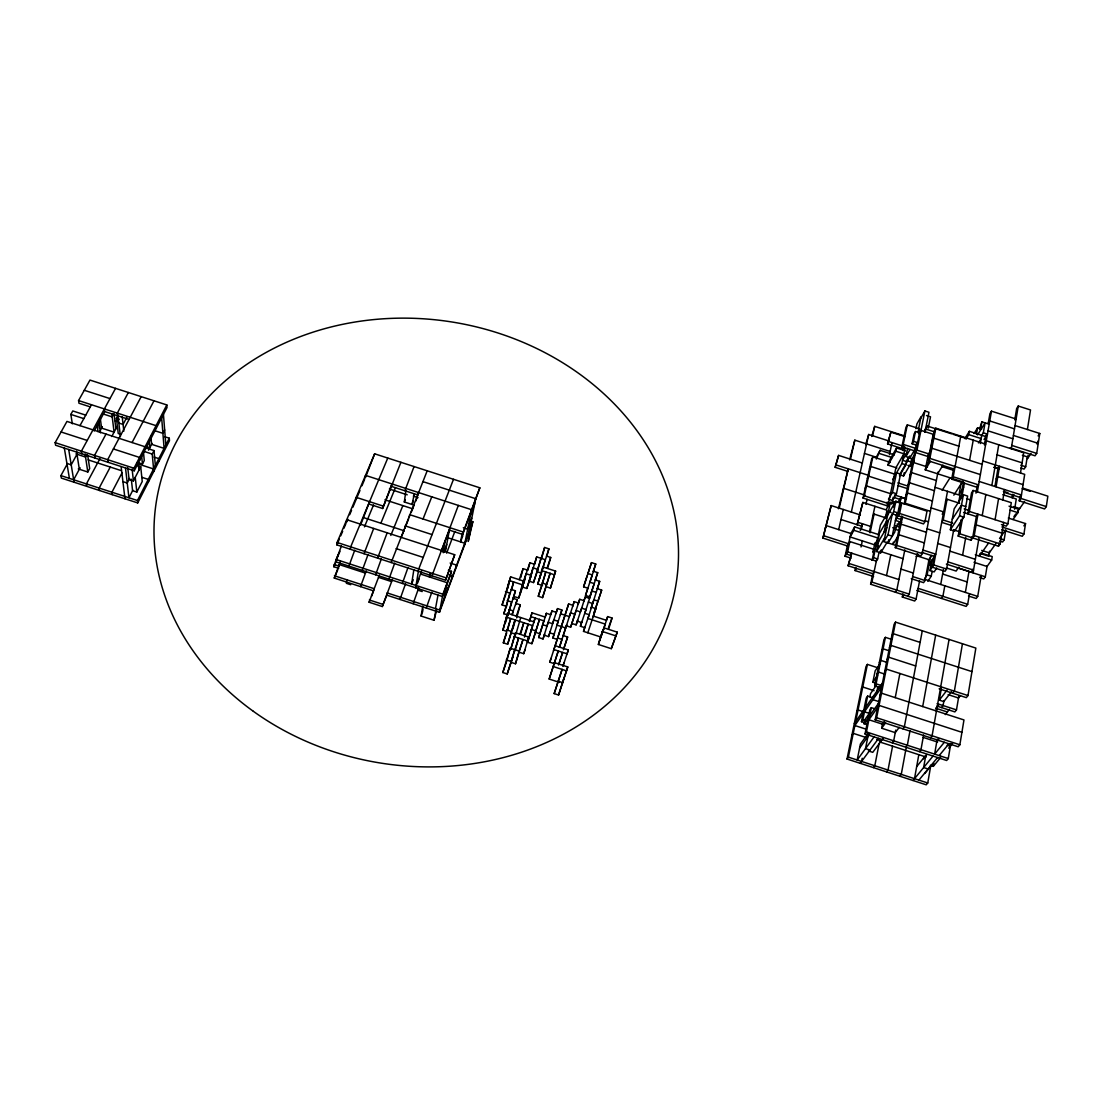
<?xml version="1.0" encoding="UTF-8"?>
<svg xmlns="http://www.w3.org/2000/svg" width="1103" height="1103" viewBox="0 0 1103 1103"><rect width="100%" height="100%" fill="white"/><g stroke="black" fill="none" stroke-linecap="round" stroke-linejoin="round"><path stroke-width="1.5" d="M338.676 568.307L333.851 566.735L337.973 555.112M334.443 575.766L373.945 588.616L373.669 590.891L334.264 578.055L340.482 561.372M448.342 570.32L451.472 571.326L451.017 573.657L442.468 596.516L335.56 561.744L341.447 545.847M347.776 519.196L346.521 522.174L346.728 519.692L454.698 554.726L445.571 580.206L336.898 544.896L337.091 542.455L374.648 453.816L479.833 487.802L462.75 534.459L449.376 530.129L441.283 551.335M338.952 566.859L339.145 564.557L365.355 573.077M346.728 579.916L346.425 583.322L350.713 584.728M348.906 566.087L354.752 550.176M350.451 549.308L350.685 546.867L387.773 458.048M360.529 586.603L366.251 570.885M362.253 570.43L368.057 554.506M364.031 553.72L373.683 528.434M360.584 525.042L369.56 501.672M374.648 453.816L365.258 477.93L365.507 475.379L471.601 509.71L464.363 545.571M387.098 594.462L382.314 606.54L369.105 602.238L379.349 575.146M369.298 504.168L382.631 508.497L400.913 462.295M375.599 574.773L381.376 558.821M377.598 558.132L387.167 532.818M382.631 508.497L391.992 483.955M382.314 606.54L392.461 579.406M388.959 579.116L394.695 563.15M391.179 562.544L427.192 470.788M404.898 490.752L414.052 466.541M414.094 505.16L404.318 501.989L405.918 490.421M409.31 517.142L409.668 514.66L463.232 532.018L462.75 534.459M414.328 493.675L412.274 503.533L413.239 501.107M1019.93 496.364L1019.227 500.817L1044.596 508.938L1046.32 506.594L1047.85 496.171L1022.522 488.064M399.962 599.439L405.573 583.666M402.333 583.459L408.027 567.48M418.506 492.531L418.134 495.04L391.675 486.478M1037.247 444.454L1037.758 441.172M1001.869 529.73L1022.274 536.279L1023.929 534.017L1025.542 523.58L1008.307 518.052M1010.169 447.846L1035.041 455.801L1036.71 453.388L1039.771 433.465L1015.05 425.579M413.832 569.893L411.612 584.038L413.267 579.751M1013.037 519.513L1017.917 512.647L1018.469 509.186L1009.024 506.153M1020.813 468.058L1024.08 469.092L1025.693 466.748L1027.251 456.849L1022.371 455.291M1019.227 500.817L1020.895 498.446L1024.687 474.359L982.759 460.944M1028.01 455.401L1027.5 458.655L1031.043 453.498M1014.636 509.228L1016.277 498.983L1002.806 494.682M1020.482 473.022L1023.708 452.754L986.289 440.786L984.731 443.241M1027.403 429.522L1030.519 409.958L1018.248 406.042L1016.649 408.524L1014.774 419.898M1001.441 524.601L1006.253 526.145L1007.908 523.815L1011.299 502.692L973.108 490.463L971.55 492.848L967.827 513.819L969.399 511.461L973.108 490.463M1012.127 497.66L1012.678 494.268M413.129 603.727L418.699 587.94M415.693 587.816L418.74 568.983L453.498 479.295M972.653 537.906L976.362 516.549L977.947 514.205L974.239 535.589L971.054 540.222L958.176 536.086L959.734 533.769L998.491 546.206L1000.145 543.903L1003.633 522.436M999.608 541.049L1002.613 542.014L1004.157 539.85L1005.771 529.867M418.354 587.086L417.844 590.146L422.228 591.566M1002.82 499.976L1004.53 489.567M1011.23 448.756L1018.248 406.042M998.491 546.206L998.987 543.131M995.071 519.692L998.573 498.611M939.122 688.823L966.325 697.634L967.993 695.552L975.852 648.081L895.553 622.133L894.078 624.339L875.175 719.804L958.176 746.772L959.858 744.773L963.967 719.942L881.504 693.194L880.029 695.29M974.018 562.296L987.033 566.473L991.666 560.048L992.231 556.601L980.788 552.92M968.489 596.006L976.196 598.488L977.713 596.392L981.229 575.49L979.698 577.614M980.719 577.944L983.779 578.923L985.31 576.814L987.157 565.729M989.57 551.169L988.729 556.229L981.146 553.789M874.5 708.705L871.315 707.671L869.895 709.712L865.028 733.95L946.65 760.491L948.277 758.561L950.814 743.505M937.026 706.113L954.867 711.904L956.48 709.891L958.769 696.351M994.961 486.299L997.912 468.72L999.525 466.307L996.078 486.85M916.745 590.45L966.159 606.388L967.676 604.306L969.496 593.745M973.067 572.871L978.995 538.03M962.45 643.752L954.357 691.14L952.73 693.222M979.767 553.803L979.381 556.091L988.66 542.924M991.845 485.499L998.753 444.771M436.678 609.904L434.031 620.258L421.07 616.039L422.78 606.098M422.49 612.289L423.056 608.966M965.373 592.408L968.985 571.547M946.36 564.102L971.922 572.333L972.46 569.245M982.235 515.57L985.834 494.53M429.936 573.781L429.398 576.938L430.487 574.098M878.567 668.018L867.399 664.406L866.048 666.419L847.021 759.016L926.217 784.812L927.747 782.992L930.822 765.372M971.054 540.222L971.633 536.94M937.233 739.093L934.627 754.121L944.333 742.278M943.961 700.474L943.079 705.548L941.493 707.561M930.312 765.399L933.303 766.364L933.827 763.331M426.282 608.015L431.824 592.214M431.962 575.794L458.324 505.422M949.063 639.423L932.09 735.756L930.491 737.769M951.475 691.691L943.768 701.577L939.301 700.129L941.383 688.286M975.962 493.179L977.355 485.196M984.441 444.909L986.179 434.94M977.355 491.814L991.473 411.171L1016.125 419.03M980.291 443.585L981.753 435.271M981.463 435.74L983.311 432.817L985.062 422.932L977.534 434.885M962.588 555.223L965.773 537.23M914.497 778.677L918.813 754.686M958.176 536.086L961.127 519.706M976.445 434.32L977.616 427.799L981.67 429.095M923.611 735.012L920.977 749.682L919.419 751.639M959.734 533.769L962.671 517.362M963.857 517.155L967.634 496.06L963.374 494.695L954.178 508.828L950.345 529.757L954.578 531.122L963.857 517.155L959.569 515.79L950.345 529.757M979.505 429.095L981.877 421.842L989.446 424.255M980.443 429.922L981.877 421.842M922.701 706.554L935.675 635.094M960.286 499.452L963.457 481.942M944.816 585.79L942.9 596.309L941.438 598.419M961.83 497.081L964.422 482.728M959.569 515.79L963.374 494.695M969.578 460.309L973.232 440.138M443.034 552.548L445.074 541.394M940.707 584.466L943.423 569.589M966.049 438.98L968.751 434.623L969.358 431.314L985.889 436.595M960.947 484.093L959.1 494.241L963.664 487.168M934.406 555.622L932.242 567.176L945.05 571.299L946.567 569.065L953.737 529.647M958.535 503.258L959.982 495.316L935.041 487.319M445.405 551.597L449.831 527.675M906.308 747.034L901.261 774.375L899.8 776.209M910.044 730.6L907.342 745.242L905.811 747.214M435.478 608.649L438.001 595.068M434.031 620.258L435.878 610.373M922.287 630.764L904.363 726.753L902.819 728.78M951.172 525.386L941.7 522.339L943.203 520.037L947.077 499.245L959.638 503.271M951.682 479.171L953.199 476.772L978.568 484.893L976.996 487.278L951.682 479.171L953.599 468.899L955.115 466.486M953.199 476.772L960.754 436.154M936.778 567.976L934.131 571.919L929.981 570.582L931.952 560.117M927.802 581.336L931.235 576.221L932.145 571.423M929.981 570.582L933.731 564.929L947.505 491.318M469.671 520.699L472.856 521.733L439.876 610.083L387.112 592.904L386.808 595.165L439.463 612.303L442.896 594.214L451.472 571.326M445.571 580.206L454.698 554.726M892.575 746.152L888.025 770.059L886.591 771.907M895.733 730.103L893.706 740.816L892.203 742.788M911.271 578.675L923.597 582.66L925.031 580.523L928.974 559.704L916.703 555.76M924.562 578.73L927.113 574.897L930.767 555.581M902.957 593.786L902.323 597.013L914.718 601.011L916.124 598.915L919.585 580.84M444.137 598.695L447.198 582.729L420.491 574.043M901.744 515.983L895.291 547.667L920.812 555.871L922.287 553.609L937.964 472.125M895.236 697.647L899.883 673.492M447.901 589.678L448.342 587.416M899.303 727.263L895.25 732.64L881.669 728.228L882.455 724.161L884.441 721.459M879.146 743.477L874.803 765.758L873.397 767.605M907.838 596.24L909.244 594.131L917.062 553.913M924.976 521.609L927.003 511.144L901.758 503.037L900.365 505.381L898.228 515.79L923.514 523.925L924.976 521.609L899.634 513.474L898.228 515.79M452.065 578.496L452.52 576.235L449.266 575.173M953.599 468.899L928.409 460.847L929.87 458.407L935.813 428.185L985.71 444.123M462.088 534.017L460.544 541.863L462.86 535.686M456.201 567.425L456.656 565.15L450.162 563.04M962.45 481.749L925.252 469.837L928.547 453.195M875.175 719.804L876.651 717.75L895.553 622.133M925.059 431.7L928.96 412.26L924.907 410.964L916.965 450.134L915.573 452.533L927.885 456.49L929.319 454.091L933.221 434.306L920.977 430.391L919.295 433.286M928.409 460.847L934.365 430.653L935.813 428.185M924.783 432.169L927.127 426.006L951.655 433.837M865.028 733.95L866.448 731.951L871.315 707.671M873.714 695.69L872.928 699.674L878.898 701.618M880.952 687.927L874.665 685.887L876.099 683.819L885.406 637.355L891.596 639.368M861.581 761.442L862.215 758.271M928.257 428.129L930.518 416.824L926.479 415.541M904.832 549.859L896.794 590.119L895.429 592.228M868.461 733.867L865.51 748.606L869.977 750.068M876.913 691.512L877.891 686.535M867.192 724.768L864.035 723.733L864.835 719.735L869.081 713.71M869.909 696.875L870.57 693.594L876.113 685.583M875.727 683.129L872.873 682.206L875.148 670.9L879.767 664.116M874.665 685.887L883.986 639.492L885.406 637.355M468.858 532.446L475.738 498.708L422.863 481.611M914.787 454.643L912.291 458.903L908.265 457.621L907.59 460.875L899.552 474.731L903.536 476L911.63 462.171L912.622 457.29M918.441 429.563L921.06 416.672L916.938 423.897L915.959 428.709M904.157 504.126L916.51 443.434M918.509 433.631L919.502 428.736L907.342 424.848L905.977 427.275L901.896 446.798L914.125 450.713M895.291 547.667L896.698 545.378L902.544 516.659M919.571 432.817L905.26 503.271L930.422 511.337M865.883 723.127L861.457 721.693L866.241 698.102L867.634 696.09L873.493 697.992M861.457 721.693L862.849 719.721L867.634 696.09M471.05 527.634L468.224 541.449L472.856 521.733M896.753 514.053L892.203 536.182L887.984 534.817L883.861 541.628L896.973 545.764M899.042 502.899L899.703 499.714M901.73 522.436L895.443 520.423L896.836 518.107L901.082 497.384L905.784 498.887M917.007 445.309L912.098 443.737L914.111 433.934L915.504 431.521L920.385 433.079M847.021 759.016L848.372 757.141L867.399 664.406M895.746 527.317L894.767 532.101L888.067 542.979L888.728 539.767M912.098 443.737L913.491 441.338L915.504 431.521M886.522 575.559L890.783 554.726M893.347 542.166L892.892 544.441L898.876 534.721L924.342 542.91M899.634 513.474L901.758 503.037M887.984 534.817L892.327 513.86L896.505 515.211M893.692 507.035L894.395 503.671L890.355 502.375L886.398 509.103M896.463 493.73L900.544 474.069L896.546 472.787L892.437 492.434L888.48 499.19L892.492 500.472L896.463 493.73L892.437 492.434M885.516 525.304L893.706 511.544L895.857 501.189L900.034 502.527M901.896 446.798L903.26 444.412L915.518 448.328L909.989 457.828L905.935 456.532L907.617 448.397M903.536 476L904.198 472.773M899.496 475.862L905.908 464.846L906.914 459.965M884.068 532.197L890.355 502.375M903.26 444.412L907.342 424.848M878.719 541.146L876.54 551.514L880.677 552.837L881.283 549.873M883.861 541.628L888.218 520.754M886.991 502.223L891.803 503.768L893.168 497.205L900.668 499.59M902.902 450.507L903.564 447.335M892.603 479.612L901.882 463.55L905.246 447.377M854.646 526.889L853.901 530.295L850.123 536.94L874.555 544.799L878.484 538.209L879.201 534.776L854.646 526.889L850.882 533.535L846.318 554.051L851.24 555.636M916.124 598.915L870.612 584.232L872.818 573.725L874.141 571.561M890.286 462.419L872.887 456.849L871.632 459.138L863.056 498.06L887.102 505.794L887.791 502.499M870.612 584.232L871.921 582.094L876.816 558.78M885.254 518.575L887.019 510.193L862.849 502.43L857.169 524.711L862.849 502.43M887.102 505.794L888.411 503.547L895.939 467.658L903.909 453.802M876.072 561.551L877.643 558.959L878.981 552.603M872.928 552.479L874.941 542.979M872.211 559.8L874.403 549.459L849.861 541.559L847.352 545.944L822.935 538.071L831.179 505.574L860.395 514.977M896.932 467.975L888.025 465.121L895.884 451.237L896.56 447.997L905.577 450.893M871.963 560.227L873.535 557.635L877.891 536.996M889.459 454.67L891.817 443.571M888.025 465.121L888.701 461.909L896.56 447.997M903.247 448.907L887.57 443.889L890.879 432.155L904.956 436.664M869.426 531.894L874.927 506.305M887.57 443.889L890.879 432.155M870.06 532.804L874.072 514.081L886.233 517.996M876.347 459.027L880.097 450.3L894.368 454.863M873.562 576.524L855.073 570.568L855.721 567.59M861.016 546.95L862.381 540.622M860.271 530.364L862.491 523.801L861.222 529.592M865.965 504.347L867.055 499.356M848.124 565.756L851.681 553.196L848.124 565.756L873.342 573.891M863.056 498.06L864.311 495.812L872.887 456.849M851.199 558.201L845.063 556.229L847.876 543.614M871.715 436.485L874.693 426.378L904.295 435.837M872.611 435.74L874.693 426.378M845.063 556.229L847.573 551.872L849.861 541.559M865.703 444.661L868.695 434.485L889.032 440.993M851.323 512.054L868.695 434.485M838.68 529.619L843.271 509.462M838.404 508.759L848.248 468.844L839.231 508.166M849.6 459.91L854.825 440.152L890.135 451.458M850.454 459.206L854.825 440.152M822.935 538.071L831.179 505.574M847.821 471.381L835.164 467.314L838.597 455.401L862.312 463.012M835.164 467.314L838.597 455.401M505.45 591.691L509.779 593.097L506.374 606.319L502.099 604.927L510.634 576.883L523.58 581.074L520.009 594.379M506.387 592.228L509.352 580.564L522.298 584.769L518.755 598.047L513.957 596.489M507.67 588.561L510.634 576.883M508.097 615.116L503.795 613.723L513.667 581.97L511.516 590.284M506.139 631.137L502.913 630.075L507.601 613.282L533.838 621.816M507.601 613.282L502.913 630.075M505.505 622.575L515.418 590.781L511.075 589.374M508.524 613.475L511.53 601.99L507.173 600.57M513.24 599.053L515.418 590.781M507.656 644.235L515.046 619.914L507.656 644.235L503.313 642.828L510.675 618.493L507.656 629.854M520.726 577.614L523.084 568.665L527.386 570.058M512.412 614.192L513.281 610.924L508.924 609.504M515.859 604.582L517.169 599.646L512.826 598.24M523.773 583.459L525.373 577.503M527.882 570.237L529.895 562.764L534.183 564.157M512.826 629.124L515.032 621.003M516.673 617.914L520.23 604.816L515.873 603.396M513.088 656.616L507.201 673.947L502.816 672.527L510.248 648.219L519.086 651.101L515.501 663.785L511.13 662.365L514.674 649.653M507.201 659.346L510.248 648.219M530.419 575.118L526.117 573.725L522.532 587.086L526.765 588.464L536.678 556.905L545.213 559.676L541.408 573.133L537.189 571.754L540.939 558.283M515.515 632.791L510.689 649.446L515.515 632.791L528.709 637.079L523.718 653.693L518.837 652.107M530.502 577.586L531.729 573.119M534.61 564.391L536.678 556.905M507.201 673.947L518.603 638.058L515.032 650.867M537.216 569.189L532.928 567.797L529.261 581.198L533.494 582.577L544.634 547.474L548.894 548.853L546.757 556.381M541.683 558.021L544.634 547.474M520.63 634.087L523.801 622.768L519.913 634.225M542.497 585.5L537.726 583.956L548.894 548.853M538.953 580.33L542.759 566.942L555.609 571.106L550.438 588.078L545.668 586.534M524.49 637.107L528.172 624.188L524.311 635.659M529.343 621.472L532.018 612.827L545.103 617.073M529.688 620.961L532.018 612.827M542.538 597.633L550.094 573.367L542.538 597.633L538.278 596.254L545.806 571.974L542.814 582.356M547.695 567.907L550.714 557.442L546.44 556.05M531.88 643.697L539.477 619.445L531.88 643.697L527.551 642.291L535.107 618.025L533.7 622.878M528.82 638.513L532.556 625.608L506.291 617.073M550.438 588.078L555.609 571.106M544.62 634.128L543.021 638.954L538.705 637.548L546.357 613.296L550.714 614.716M545.378 616.549L546.357 613.296M602.486 631.095L598.364 644.469L611.283 648.674L617.28 632.171L604.196 627.924L599.522 640.719M611.283 648.674L617.28 632.171M543.021 638.954L548.205 622.285L552.575 623.705L557.539 608.608L561.882 610.014L560.338 614.895M550.962 614.206L551.955 610.952L556.298 612.358M608.553 629.344L612.027 618.025L607.684 616.605L606.512 619.831M598.364 644.469L607.684 616.605M544.275 635.19L548.577 636.596L553.83 619.914L558.187 621.334L552.893 637.989L557.194 639.395L553.513 650.742M556.022 613.489L557.539 608.608M594.117 612.648L601.673 590.091L597.371 588.699M591.511 607.229L595.841 608.635L587.802 632.777M594.131 612.772L601.673 590.091M595.399 579.957L599.687 581.35L587.968 618.493L605.368 624.146L600.68 636.969L583.515 631.385L585.017 626.601M554.175 693.594L562.103 669.424L554.175 693.594L558.573 695.028L563.523 679.434M584.687 627.648L580.399 626.256L581.915 621.499M558.573 695.028L567.783 666.957L554.492 662.627M593.428 571.271L597.716 572.664L584.811 613.323L589.154 614.729L583.515 631.385M563.261 665.164L564.074 662.613M589.553 598.391L585.224 596.985L580.468 611.903L576.124 610.497L571.837 623.471L576.124 624.863L577.641 620.107M587.83 588.189L583.611 586.81L591.484 562.64L595.744 564.019L589.94 582.232L594.227 583.625L589.747 596.82L585.514 595.441L587.996 587.678M555.112 645.682L568.321 649.97L567.08 653.845L553.858 649.543M554.699 663.785L549.804 662.2L568.652 603.934L572.995 605.34M566.349 625.801L570.637 627.207L572.181 622.423M583.611 586.81L587.072 576.014M558.931 664.075L562.668 652.411L558.504 665.026M563.909 648.536L567.618 637.01L563.233 635.59M570.637 627.207L579.723 599.301L584.038 600.694M591.484 562.64L587.996 573.532L592.27 574.911L585.514 595.441M549.17 679.034L558.256 650.977L549.17 679.034L559.373 682.371M559.511 647.116L566.694 624.753M578.524 603.024L574.194 601.618L569.355 616.605L560.655 613.778M549.804 662.2L551.045 658.367M568.652 603.934L557.608 637.989L561.992 639.423L559.4 647.378M563.081 635.99L570.568 612.841L574.925 614.247M572.609 606.512L574.194 601.618M561.882 610.014L556.946 625.125L565.687 627.965M552.893 637.989L554.464 633.177M548.577 636.596L550.163 631.771M551.955 610.952L546.95 626.077L542.579 624.656M578.096 604.196L579.723 599.301M563.399 649.764L567.618 637.01M538.705 637.548L540.305 632.722M593.262 571.437L595.744 564.019M528.709 637.079L527.413 640.926L514.205 636.638M523.718 653.693L525 649.888M527.551 642.291L528.627 639.064M583.763 601.342L585.224 596.985M576.124 624.863L581.667 608.167L585.996 609.573L580.399 626.256M562.847 666.446L568.321 649.97M519.086 651.101L523.015 639.492L515.501 663.785M547.033 568.321L550.714 557.442M538.278 596.254L541.959 585.321M537.726 583.956L541.049 574.167M595.206 580.04L597.716 572.664M589.416 598.281L591.897 590.987L596.199 592.38M520.713 617.542L515.859 634.294L511.006 632.708M502.816 672.527L506.773 660.931M533.494 582.577L538.223 568.693M562.296 683.322L567.783 666.957M516.342 616.122L520.23 604.816M526.765 588.464L530.846 576.566M511.971 614.702L517.169 599.646M522.298 584.769L529.895 562.764M503.313 642.828L506.663 633.108M518.755 598.047L523.236 585.017M597.164 588.685L599.687 581.35M590.863 608.484L593.869 599.784L598.184 601.19M519.265 579.682L523.084 568.665M503.795 613.723L506.567 605.795M502.099 604.927L505.96 593.897M593.014 616.742L595.841 608.635M601.838 633.219L603.01 630.006M608.456 627.676L612.027 618.025M439.463 612.303L472.374 524.077M463.232 532.018L479.833 487.802M470.609 514.632L474.731 503.657M471.753 518.245L467.686 529.137L463.329 527.73M421.07 616.039L422.008 613.53M446.632 553.127L454.863 531.412M443.654 552.589L446.701 544.565M444.44 551.748L446.26 546.936M416.079 585.5L421.594 571.202M417.348 583.528L419.209 578.703M423.042 519.003L431.769 496.833M401.451 536.816L404.277 529.743M408.661 518.741L404.829 528.337L405.187 525.883L432.073 534.597M411.198 512.399L414.342 504.512M415.61 501.355L417.499 496.612M369.105 602.238L370.318 599.232M371.532 596.213L373.352 591.691M390.82 535.438L402.857 505.601M404.318 501.989L405.284 499.59M380.866 523.222L395.481 487.54M389.911 489.194L391.372 485.623M364.431 526.876L373.545 504.94M334.264 578.055L337.78 569.658M335.56 561.744L339.986 551.252M333.851 566.735L337.132 558.945M336.898 544.896L339.462 538.843M340.744 535.81L342.675 531.26M343.957 528.24L345.984 523.429M349.665 514.743L351.554 510.275M352.822 507.297L359.95 490.463M361.936 485.761L364.583 479.488M67.435 463.687L60.913 475.614L61.341 478.082L137.723 502.927L137.461 500.528L169.297 438.208L164.623 436.691M137.723 502.927L169.476 440.69L169.297 438.208M131.312 479.198L132.581 490.683L136.827 492.062L142.232 481.515L140.729 466.707L137.875 465.769M132.843 490.187L128.941 497.756L125.508 467.934M153.8 471.422L152.228 454.064L154.02 450.589L144.452 447.487M164.664 429.908L162.899 433.327L154.971 430.763M148.547 450.189L152.076 443.365M127.755 467.713L129.092 479.474L133.408 480.88L140.729 466.707M137.585 462.515L142.439 464.087L144.272 460.544L143.528 452.892M145.362 449.348L145.113 446.77L66.952 421.415L55.15 442.634L55.605 445.24L134.249 470.788L133.973 468.224L166.815 404.939L89.963 380.08L78.561 400.568L78.961 403.229L90.225 406.869M129.616 478.468L127.245 483.045L122.929 481.639M134.249 470.788L167.008 407.558L166.815 404.939M122.13 472.677L111.927 492.214L112.244 494.64M132.07 442.537L153.993 400.789M110.259 467.052L99.16 488.064L99.504 490.49M126.955 417.127L123.067 424.421L118.834 423.056M141.184 396.639L107.68 459.689L108.011 462.254M99.987 458.517L86.406 483.914L86.779 486.354M111.734 436.54L117.152 426.406M121.027 434.403L118.242 433.507L116.435 418.271L118.007 415.376M78.272 468.913L87.799 472.015L89.674 468.527L87.702 455.194M113.444 414.645L112.216 416.906L102.731 413.832M106.012 434.086L94.541 455.415L94.899 458.007M128.362 392.503L117.29 413.115L117.594 415.734M842.568 490.614L843.781 488.353L864.78 495.095M86.82 454.698L85.551 457.042L75.9 453.898M73.653 479.764L80.119 467.81M99.766 431.48L102.345 426.709M825.306 527.91L826.505 525.69L851.695 533.797M94.169 430.983L104.702 411.571L104.371 408.923M76.976 454.243L71.212 464.832L66.897 463.439M115.567 388.353L81.401 451.155L81.801 453.747M79.968 425.634L91.466 404.746M869.509 468.761L870.777 466.472L894.588 474.111M876.278 457.207L880.097 450.3M867.372 478.454L868.64 476.179L892.548 483.845M72.329 423.828L70.854 414.425L72.784 410.95L85.744 415.142M865.221 488.215L866.475 485.954L890.493 493.661M902.723 449.817L904.295 447.06M920.743 418.271L924.907 410.964M918.11 431.149L919.502 428.736M906.611 453.25L902.557 460.296L906.583 461.578L909.837 455.953M905.935 456.532L910.044 449.417M872.776 516.314L874.072 514.081M924.59 430.363L927.127 426.006M916.179 445.047L917.572 442.634M912.14 464.901L913.532 462.515L927.458 466.983M891.803 503.768L893.113 501.534L896.325 502.568M910.099 474.952L911.492 472.58L936.35 480.55M887.667 515.018L895.857 501.189M855.073 570.568L856.355 568.417M932.393 440.635L933.855 438.181L958.893 446.177M908.031 485.086L909.437 482.728L934.393 490.725M886.233 521.857L878.25 535.286L880.401 525.111L888.384 511.613L891.127 512.495M898.049 502.485L901.082 497.384M930.408 450.7L931.87 448.245L982.166 464.335M905.949 495.302L907.355 492.958L932.407 500.996M886.771 527.675L876.085 545.558L878.815 546.426M873.093 551.638L874.403 549.459M896.256 515.639L897.897 512.895L893.706 511.544M925.913 466.486L929.388 460.709M925.252 469.837L930.463 461.178M876.54 551.514L884.592 538.126M880.677 552.837L887.157 542.152M899.634 521.774L895.471 528.627L892.699 527.73M899.607 526.462L901.013 524.146L926.382 532.308M937.647 473.807L942.955 465.176M964.849 438.58L969.358 431.314M974.018 433.562L977.616 427.799M991.473 411.171L989.929 413.639L988.205 423.428L989.763 420.96L1014.498 428.86M942.141 490.339L950.041 477.778M978.416 442.923L981.174 438.594L968.751 434.623M984.055 439.49L987.461 434.141L983.311 432.817M945.588 501.575L947.077 499.245M953.833 495.178L962.767 481.253M942.169 514.232L943.658 511.916L931.084 507.876M916.152 556.601L917.848 553.982M952.275 519.251L961.485 505.202L965.745 506.567M902.323 597.013L903.702 594.903M928.409 560.558L931.856 555.319M935.165 555.264L929.084 564.446L931.828 565.329M996.202 478.936L997.801 476.537L1023.074 484.631M881.683 650.949L883.117 648.826L889.335 650.839M891.789 635.907L893.265 633.715L920.123 642.401M861.415 688.975L862.753 687.004L874.031 690.657M879.367 662.489L880.801 660.394L887.033 662.407M889.487 647.571L890.962 645.393L971.95 671.603M974.514 527.193L976.1 524.849L1001.896 533.121M1038.116 435.906L1039.771 433.465M877.037 674.14L878.457 672.058L884.73 674.085M887.157 659.346L888.632 657.181L915.724 665.964M872.873 682.206L877.492 675.463M856.7 711.931L858.051 709.974L864.545 712.083M884.799 671.217L886.274 669.08L967.993 695.552M958.81 567.19L956.136 571.064L946.333 567.907M854.315 723.554L863.856 709.849M865.248 707.85L882.428 683.198M1012.154 497.618L1014.098 494.833M874.734 695.814L876.582 693.167M863.056 713.779L854.853 725.526L866.282 729.235M881.628 687.224L864.449 711.793L870.35 713.71M851.902 735.274L853.253 733.357L866.351 737.617M864.035 723.733L868.282 717.736M869.702 715.723L878.429 703.411M971.922 572.333L973.508 570.099L947.877 561.854M867.468 721.776L879.091 705.41L961.913 732.309M1013.905 516.631L1015.822 513.929M1017.738 511.227L1024.59 501.603M995.802 543.696L989.294 552.837L981.711 550.397M1005.274 530.405L999.552 538.443L1004.157 539.85M867.799 733.826L860.395 744.084L857.183 760.008L874.086 736.887M859.595 748.055L869.826 733.909M1023.874 525.855L1025.542 523.58M881.669 728.228L885.626 722.823M860.202 763.317L878.608 738.362M883.213 738.265L872.749 752.343L868.364 750.909M939.301 700.129L946.967 690.23M935.606 708.981L938.722 704.982M945.312 714.592L949.476 709.339M960.465 695.524L958.493 697.992L948.111 694.628M916.662 766.626L925.789 755.362L923.638 767.536L928.119 768.984M936.764 741.809L938.915 739.148M923.501 758.823L926.561 755.045M913.008 780.51L933.028 756.065M918.909 780.124L937.564 757.54M939.177 755.596L948.938 743.767M924.755 773.506L931.952 764.793M933.303 766.364L940.694 757.458M948.732 748.179L952.551 743.587M1013.423 435.451L1038.254 443.378M988.04 430.832L1012.871 438.773M1011.782 445.419L1036.71 453.388M953.295 434.361L966.393 438.553M926.465 429.274L934.655 431.893M997.057 454.836L1022.109 462.846M1020.785 465.176L1025.693 466.748M913.491 441.338L918.399 442.896M994.382 467.203L999.511 468.844M993.734 467.382L998.449 468.885M916.965 450.134L929.319 454.091M888.853 441.586L904.557 446.605M929.87 458.407L980.374 474.58M1022.233 488.753L1030.05 491.262M895.884 451.237L904.901 454.119M942.031 466.666L952.964 470.154M979.174 481.446L1021.447 494.985L1019.779 497.343L1003.951 492.283M911.037 460.199L914.208 461.219M1003.372 491.29L1008.018 492.779M907.59 460.875L911.63 462.171M1020.895 498.446L1046.32 506.594M879.394 453.498L892.106 457.566M901.882 463.55L905.908 464.846M907.838 465.328L912.305 466.762M864.462 453.43L877.064 457.469M1013.492 506.553L1019.668 508.524M1010.045 510.124L1017.917 512.647M966.6 498.611L971.371 500.142M897.856 482.866L908.348 486.23M836.35 465.025L869.081 475.531M898.035 485.61L908.5 488.96M964.187 508.924L968.985 510.468M969.399 511.461L1007.908 523.815M963.553 512.454L977.423 516.893M1001.91 526.944L1023.929 534.017M894.492 494.944L906.501 498.804M943.203 520.037L952.689 523.084M864.311 495.812L888.411 503.547M974.239 535.589L1000.145 543.903M925.252 520.768L928.409 521.774M953.695 529.895L960.024 531.936M896.836 518.107L901.565 519.637M927.058 528.778L939.742 532.859M897.056 524.118L900.296 525.166M895.553 525.731L900.2 527.22M975.3 554.781L991.666 560.048M894.85 529.164L899.496 530.653M937.757 543.462L950.483 547.557M949.835 551.114L975.355 559.318M858.437 522.491L870.612 526.407M840.982 519.499L862.036 526.269M922.977 550.039L935.744 554.147L934.255 556.408L921.501 552.3M853.901 530.295L878.484 538.209M896.698 545.378L922.287 553.609M956.742 567.618L985.31 576.814M933.731 564.929L946.567 569.065M880.029 551.279L903.067 558.683M824.134 535.865L848.607 543.751M942.61 574.029L967.193 581.943M873.535 557.635L877.643 558.959M927.113 574.897L931.235 576.221M847.573 551.872L876.32 561.137M900.999 569.079L913.339 573.05M924.783 579.337L977.713 596.392M912.664 576.538L925.031 580.523M849.393 563.592L898.904 579.558M918.151 588.34L967.676 604.306M871.921 582.094L909.244 594.131M413.349 496.102L418.009 497.618M84.283 390.283L109.997 398.597M389.373 489.015L407.228 494.806M78.561 400.568L156.061 425.661L156.281 428.267M384.933 499.797L412.646 508.773M104.702 411.571L128.872 419.388M116.435 418.271L119.248 419.181M356.2 497.343L382.92 506.001M114.809 420.56L117.924 421.567M70.854 414.425L83.828 418.63M447.142 537.519L464.832 543.255M541.518 570.582L554.395 574.76M145.651 446.37L149.829 447.721L149.208 441.021M363.342 517.541L404.263 530.805M876.099 683.819L882.4 685.873M937.109 703.617L956.48 709.891M144.245 451.472L152.228 454.064M935.689 708.209L947.367 712M154.144 457.097L158.86 458.627L159.066 461.082M542.083 582.991L546.399 584.383M588.368 602.1L592.697 603.506M61.079 431.976L87.22 440.455M113.388 448.949L139.571 457.455L139.833 460.02M136.758 463.508L153.579 468.968M396.101 548.605L423.221 557.415M593.497 616.136L606.526 620.369M55.15 442.634L133.973 468.224M88.13 459.868L121.344 470.65M141.915 477.337L148.257 479.391L148.491 481.832M337.091 542.455L446.012 577.834M876.651 717.75L959.858 744.773M577.31 621.154L581.584 622.547M603.038 631.716L616.122 635.976M868.902 719.763L883.255 724.423M923.183 737.397L937.564 742.071M947.16 745.187L950.359 746.235M862.849 719.721L865.8 720.686M530.736 616.605L543.848 620.865L539.96 633.784L535.107 632.212M335.753 559.373L442.896 594.214M866.448 731.951L948.277 758.561M549.818 632.832L554.12 634.239M378.467 577.338L391.593 581.612M876.816 739.437L881.269 740.885M60.913 475.614L137.461 500.528M334.03 564.46L338.855 566.032M879.463 741.878L926.106 757.058M531.274 629.427L535.658 630.847M506.718 629.937L511.116 631.357M369.367 599.991L382.603 604.292M848.372 757.141L927.747 782.992M553.237 666.543L566.542 670.872M506.263 659.911L510.703 661.359M558.339 681.24L562.792 682.688M64.332 448.066L69.406 478.385M68.703 449.486L74.053 482.218M76.493 451.168L79.333 469.258M85.096 453.953L87.799 472.015M97.161 425.468L98.002 431.659M99.049 421.98L100.511 432.831M98.622 423L99.311 428.088M100.235 417.913L101.586 428.116L114.078 432.155L111.844 413.777M121.123 466.514L124.984 498.777M114.05 413.515L115.884 428.791M117.924 415.252L120.42 436.554M122.185 416.631L123.826 431.163M132.112 469.12L133.408 480.88M135.242 477.323L136.827 492.062M138.206 463.481L138.909 470.236M141.68 456.449L142.439 464.087M150.821 435.933L151.58 444.316L164.099 448.369L161.672 417.872M154.02 450.589L155.344 465.507M163.451 414.425L165.836 444.978M253.373 711.325A263.093 223.385 8.7 0 0 675.698 586.176A263.093 223.385 8.7 0 0 319.691 330.1A263.093 223.385 8.7 0 0 253.373 711.325"/></g></svg>
